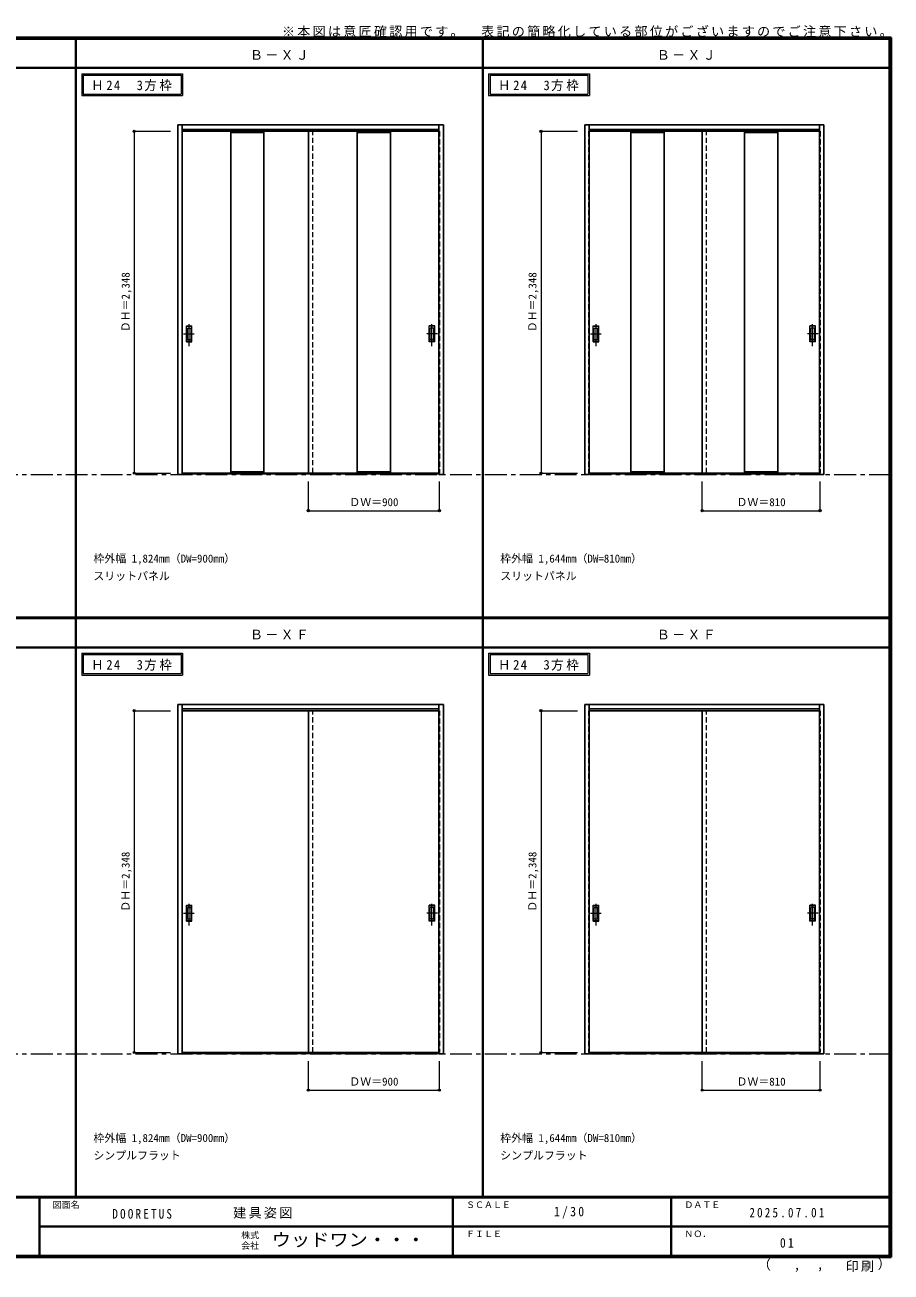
# Model space of a CAD drawing. Units: millimetres, scale not verified. Extents: x -6000 to 5700, y -4307 to 4260.
# Drawn here: x -250 to 5700, y -4307 to 4260 of the extents above; entities that cross this region are included whole.
import ezdxf
from ezdxf.enums import TextEntityAlignment as Align

# ---------------------------------------------------------------- set-up
doc = ezdxf.new("R2010")
doc.units = ezdxf.units.MM
doc.header["$LTSCALE"] = 30
doc.header["$PDMODE"] = 32
doc.header["$PDSIZE"] = 15
doc.linetypes.add('CHAIN1', pattern=[8, 5, -1, 1, -1])
doc.linetypes.add('DASHED1', pattern=[1.8, 1.2, -0.6])
for name, color, linetype, lineweight in [('0-1_通り芯', 7, 'CHAIN1', 18), ('0-2_扉', 4, 'DASHED1', 9), ('0-3_仕上げ', 7, 'Continuous', 18), ('0-4_枠', 3, 'Continuous', 25), ('0-6_引手', 7, 'Continuous', 18), ('0-A_文字', 7, 'Continuous', 18), ('0-B_寸法', 4, 'Continuous', 9), ('F-1_枠', 6, 'Continuous', 40)]:
    doc.layers.add(name, color=color, linetype=linetype, lineweight=lineweight)
doc.layers.add('F-A_文字', color=7, linetype='Continuous')
doc.styles.add('ＭＳ ゴシック', font='')
doc.styles.get('ＭＳ ゴシック').set_extended_font_data('MS Gothic')

msp = doc.modelspace()

# ---------------------------------------------------------------- linework, layer by layer
at = {"layer": '0-1_通り芯'}
for p, q in [((-5490, 1173), (5690, 1173)), ((-5490, -2807.5), (5690, -2807.5))]:
    msp.add_line(p, q, dxfattribs=at)
at = {"layer": '0-2_扉'}
for p, q in [((830, 3529.5), (827, 3529.5)), ((827, 3529.5), (827, 1181.5)), ((1727, 1181.5), (1727, 3529.5)), ((2594, 3529.5), (2597, 3529.5)), ((2597, 3529.5), (2597, 1181.5)), ((3625, 3529.5), (3622, 3529.5)), ((4432, 1181.5), (4432, 3529.5)), ((5209, 3529.5), (5212, 3529.5)), ((827, 1181.5), (830, 1181.5)), ((2597, 1181.5), (2594, 1181.5)), ((830, -451), (827, -451)), ((827, -451), (827, -2799)), ((1727, -2799), (1727, -451)), ((2594, -451), (2597, -451)), ((2597, -451), (2597, -2799)), ((3625, -451), (3622, -451)), ((4432, -2799), (4432, -451)), ((5209, -451), (5212, -451)), ((827, -2799), (830, -2799)), ((2597, -2799), (2594, -2799))]:
    msp.add_line(p, q, dxfattribs=at)
at = {"layer": '0-2_扉', "color": 3, "linetype": 'Continuous', "lineweight": 25}
for p, q in [((2594, 3529.5), (830, 3529.5)), ((1697, 1181.5), (1697, 3529.5)), ((5209, 3529.5), (3625, 3529.5)), ((4402, 1181.5), (4402, 3529.5)), ((830, 1181.5), (2594, 1181.5)), ((3625, 1181.5), (5209, 1181.5)), ((2594, -451), (830, -451)), ((1697, -2799), (1697, -451)), ((5209, -451), (3625, -451)), ((4402, -2799), (4402, -451)), ((830, -2799), (2594, -2799)), ((3625, -2799), (5209, -2799))]:
    msp.add_line(p, q, dxfattribs=at)
at = {"layer": '0-2_扉'}
for points in [[(3622, 3529.5), (3622, 1181.5), (3625, 1181.5)], [(5212, 3529.5), (5212, 1181.5), (5209, 1181.5)], [(3622, -451), (3622, -2799), (3625, -2799)], [(5212, -451), (5212, -2799), (5209, -2799)]]:
    msp.add_lwpolyline(points, dxfattribs=at)
at = {"layer": '0-3_仕上げ', "color": 3, "lineweight": 25}
for p, q in [((1163, 3529.5), (1163, 1181.5)), ((1391, 3529.5), (1391, 1181.5)), ((2033, 3529.5), (2033, 1181.5)), ((2261, 3529.5), (2261, 1181.5)), ((3913, 3529.5), (3913, 1181.5)), ((4141, 3529.5), (4141, 1181.5)), ((4693, 3529.5), (4693, 1181.5)), ((4921, 3529.5), (4921, 1181.5))]:
    msp.add_line(p, q, dxfattribs=at)
at = {"layer": '0-3_仕上げ'}
for p, q in [((1163, 3521.5), (1391, 3521.5)), ((2033, 3521.5), (2261, 3521.5)), ((3913, 3521.5), (4141, 3521.5)), ((4693, 3521.5), (4921, 3521.5)), ((1391, 1189.5), (1163, 1189.5)), ((2261, 1189.5), (2033, 1189.5)), ((4141, 1189.5), (3913, 1189.5)), ((4921, 1189.5), (4693, 1189.5))]:
    msp.add_line(p, q, dxfattribs=at)
at = {"layer": '0-4_枠'}
for p, q in [((800, 3573), (2624, 3573)), ((800, 1173), (800, 3573)), ((830, 1173), (830, 3573)), ((830, 3543), (2594, 3543)), ((2594, 1182.04), (2594, 3573)), ((2624, 1173), (2624, 3573)), ((3595, 3573), (5239, 3573)), ((3595, 1173), (3595, 3573)), ((3625, 1173), (3625, 3573)), ((3625, 3543), (5209, 3543)), ((5209, 1182.04), (5209, 3573)), ((5239, 1173), (5239, 3573)), ((830, 1173), (800, 1173)), ((830, 1176), (2594, 1176)), ((2594, 1181.7), (2594, 1182.04)), ((3625, 1173), (3595, 1173)), ((3625, 1176), (5209, 1176)), ((5209, 1181.7), (5209, 1182.04)), ((800, -407.5), (2624, -407.5)), ((800, -2807.5), (800, -407.5)), ((830, -2807.5), (830, -407.5)), ((2594, -2798.46), (2594, -407.5)), ((2624, -2807.5), (2624, -407.5)), ((3595, -407.5), (5239, -407.5)), ((3595, -2807.5), (3595, -407.5)), ((3625, -2807.5), (3625, -407.5)), ((5209, -2798.46), (5209, -407.5)), ((5239, -2807.5), (5239, -407.5)), ((830, -437.5), (2594, -437.5)), ((3625, -437.5), (5209, -437.5)), ((830, -2807.5), (800, -2807.5)), ((830, -2804.5), (2594, -2804.5)), ((2594, -2798.8), (2594, -2798.46)), ((3625, -2807.5), (3595, -2807.5)), ((3625, -2804.5), (5209, -2804.5)), ((5209, -2798.8), (5209, -2798.46))]:
    msp.add_line(p, q, dxfattribs=at)
for points in [[(2624, 1173), (2594, 1173), (2594, 1181.7)], [(5239, 1173), (5209, 1173), (5209, 1181.7)], [(2624, -2807.5), (2594, -2807.5), (2594, -2798.8)], [(5239, -2807.5), (5209, -2807.5), (5209, -2798.8)]]:
    msp.add_lwpolyline(points, dxfattribs=at)
at = {"layer": '0-6_引手'}
for p, q in [((859, 2194), (897, 2194)), ((859, 2084), (859, 2194)), ((865.5, 2178), (890.5, 2178)), ((865.5, 2100), (865.5, 2178)), ((890.5, 2100), (890.5, 2178)), ((897, 2084), (897, 2194)), ((2565, 2194), (2527, 2194)), ((2527, 2084), (2527, 2194)), ((2558.5, 2178), (2533.5, 2178)), ((2533.5, 2100), (2533.5, 2178)), ((2558.5, 2100), (2558.5, 2178)), ((2565, 2084), (2565, 2194)), ((3654, 2194), (3692, 2194)), ((3654, 2084), (3654, 2194)), ((3660.5, 2178), (3685.5, 2178)), ((3660.5, 2100), (3660.5, 2178)), ((3685.5, 2100), (3685.5, 2178)), ((3692, 2084), (3692, 2194)), ((5180, 2194), (5142, 2194)), ((5142, 2084), (5142, 2194)), ((5173.5, 2178), (5148.5, 2178)), ((5148.5, 2100), (5148.5, 2178)), ((5173.5, 2100), (5173.5, 2178)), ((5180, 2084), (5180, 2194)), ((859, 2084), (897, 2084)), ((865.5, 2100), (890.5, 2100)), ((2565, 2084), (2527, 2084)), ((2558.5, 2100), (2533.5, 2100)), ((3654, 2084), (3692, 2084)), ((3660.5, 2100), (3685.5, 2100)), ((5180, 2084), (5142, 2084)), ((5173.5, 2100), (5148.5, 2100)), ((859, -1786.5), (897, -1786.5)), ((859, -1896.5), (859, -1786.5)), ((897, -1896.5), (897, -1786.5)), ((2565, -1786.5), (2527, -1786.5)), ((2527, -1896.5), (2527, -1786.5)), ((2565, -1896.5), (2565, -1786.5)), ((3654, -1786.5), (3692, -1786.5)), ((3654, -1896.5), (3654, -1786.5)), ((3692, -1896.5), (3692, -1786.5)), ((5180, -1786.5), (5142, -1786.5)), ((5142, -1896.5), (5142, -1786.5)), ((5180, -1896.5), (5180, -1786.5)), ((865.5, -1802.5), (890.5, -1802.5)), ((865.5, -1880.5), (865.5, -1802.5)), ((865.5, -1880.5), (890.5, -1880.5)), ((890.5, -1880.5), (890.5, -1802.5)), ((2558.5, -1802.5), (2533.5, -1802.5)), ((2533.5, -1880.5), (2533.5, -1802.5)), ((2558.5, -1880.5), (2533.5, -1880.5)), ((2558.5, -1880.5), (2558.5, -1802.5)), ((3660.5, -1802.5), (3685.5, -1802.5)), ((3660.5, -1880.5), (3660.5, -1802.5)), ((3660.5, -1880.5), (3685.5, -1880.5)), ((3685.5, -1880.5), (3685.5, -1802.5)), ((5173.5, -1802.5), (5148.5, -1802.5)), ((5148.5, -1880.5), (5148.5, -1802.5)), ((5173.5, -1880.5), (5148.5, -1880.5)), ((5173.5, -1880.5), (5173.5, -1802.5)), ((859, -1896.5), (897, -1896.5)), ((2565, -1896.5), (2527, -1896.5)), ((3654, -1896.5), (3692, -1896.5)), ((5180, -1896.5), (5142, -1896.5))]:
    msp.add_line(p, q, dxfattribs=at)
at = {"layer": '0-6_引手', "linetype": 'CHAIN1'}
for p, q in [((878, 2053.77), (878, 2224.62)), ((2546, 2053.77), (2546, 2224.62)), ((3673, 2053.77), (3673, 2224.62)), ((5161, 2053.77), (5161, 2224.62)), ((839.93, 2139), (912.44, 2139)), ((2584.07, 2139), (2511.56, 2139)), ((3634.93, 2139), (3707.43, 2139)), ((5199.07, 2139), (5126.56, 2139)), ((878, -1926.73), (878, -1755.88)), ((2546, -1926.73), (2546, -1755.88)), ((3673, -1926.73), (3673, -1755.88)), ((5161, -1926.73), (5161, -1755.88)), ((839.93, -1841.5), (912.44, -1841.5)), ((2584.07, -1841.5), (2511.56, -1841.5)), ((3634.93, -1841.5), (3707.43, -1841.5)), ((5199.07, -1841.5), (5126.56, -1841.5))]:
    msp.add_line(p, q, dxfattribs=at)
at = {"layer": '0-6_引手', "linetype": 'DASHED1'}
for p, q in [((894, 2088), (894, 2190)), ((2530, 2088), (2530, 2190)), ((3689, 2088), (3689, 2190)), ((5145, 2088), (5145, 2190)), ((862, 2088), (894, 2088)), ((2562, 2088), (2530, 2088)), ((3657, 2088), (3689, 2088)), ((5177, 2088), (5145, 2088)), ((894, -1892.5), (894, -1790.5)), ((2530, -1892.5), (2530, -1790.5)), ((3689, -1892.5), (3689, -1790.5)), ((5145, -1892.5), (5145, -1790.5)), ((862, -1892.5), (894, -1892.5)), ((2562, -1892.5), (2530, -1892.5)), ((3657, -1892.5), (3689, -1892.5)), ((5177, -1892.5), (5145, -1892.5))]:
    msp.add_line(p, q, dxfattribs=at)
for points in [[(862, 2088), (862, 2190), (894, 2190)], [(2562, 2088), (2562, 2190), (2530, 2190)], [(3657, 2088), (3657, 2190), (3689, 2190)], [(5177, 2088), (5177, 2190), (5145, 2190)], [(862, -1892.5), (862, -1790.5), (894, -1790.5)], [(2562, -1892.5), (2562, -1790.5), (2530, -1790.5)], [(3657, -1892.5), (3657, -1790.5), (3689, -1790.5)], [(5177, -1892.5), (5177, -1790.5), (5145, -1790.5)]]:
    msp.add_lwpolyline(points, dxfattribs=at)
at = {"layer": '0-A_文字'}
for p, q in [((140, 3925), (140, 3775)), ((150, 3915), (150, 3785)), ((150, 3915), (822.62, 3915)), ((822.62, 3915), (822.62, 3785)), ((2935, 3925), (2935, 3775)), ((2945, 3915), (2945, 3785)), ((2945, 3915), (3617.62, 3915)), ((3617.62, 3915), (3617.62, 3785)), ((140, 3775), (832.62, 3775)), ((150, 3785), (822.62, 3785)), ((2935, 3775), (3627.62, 3775)), ((2945, 3785), (3617.62, 3785)), ((140, -55.5), (140, -205.5)), ((150, -65.5), (150, -195.5)), ((150, -65.5), (822.62, -65.5)), ((822.62, -65.5), (822.62, -195.5)), ((2935, -55.5), (2935, -205.5)), ((2945, -65.5), (2945, -195.5)), ((2945, -65.5), (3617.62, -65.5)), ((3617.62, -65.5), (3617.62, -195.5)), ((140, -205.5), (832.62, -205.5)), ((150, -195.5), (822.62, -195.5)), ((2935, -205.5), (3627.62, -205.5)), ((2945, -195.5), (3617.62, -195.5))]:
    msp.add_line(p, q, dxfattribs=at)
for points in [[(140, 3925), (832.62, 3925), (832.62, 3775)], [(2935, 3925), (3627.62, 3925), (3627.62, 3775)], [(140, -55.5), (832.62, -55.5), (832.62, -205.5)], [(2935, -55.5), (3627.62, -55.5), (3627.62, -205.5)]]:
    msp.add_lwpolyline(points, dxfattribs=at)
at = {"layer": '0-B_寸法'}
for p, q in [((500, 3529.5), (750, 3529.5)), ((500, 3529.5), (500, 1181.5)), ((3295, 3529.5), (3545, 3529.5)), ((3295, 3529.5), (3295, 1181.5)), ((500, 1181.5), (750, 1181.5)), ((1697, 923), (1697, 1123)), ((2597, 923), (2597, 1123)), ((3295, 1181.5), (3545, 1181.5)), ((4402, 923), (4402, 1123)), ((5212, 923), (5212, 1123)), ((1697, 923), (2597, 923)), ((4402, 923), (5212, 923)), ((500, -451), (750, -451)), ((500, -451), (500, -2799)), ((3295, -451), (3545, -451)), ((3295, -451), (3295, -2799)), ((500, -2799), (750, -2799)), ((3295, -2799), (3545, -2799)), ((1697, -3057.5), (1697, -2857.5)), ((2597, -3057.5), (2597, -2857.5)), ((4402, -3057.5), (4402, -2857.5)), ((5212, -3057.5), (5212, -2857.5)), ((1697, -3057.5), (2597, -3057.5)), ((4402, -3057.5), (5212, -3057.5))]:
    msp.add_line(p, q, dxfattribs=at)
at = {"layer": '0-B_寸法', "color": 7}
for p in [(500, 3529.5), (3295, 3529.5), (500, 1181.5), (3295, 1181.5), (1697, 923), (2597, 923), (4402, 923), (5212, 923), (500, -451), (3295, -451), (500, -2799), (3295, -2799), (1697, -3057.5), (2597, -3057.5), (4402, -3057.5), (5212, -3057.5)]:
    msp.add_point(p, dxfattribs=at)
at = {"layer": 'F-1_枠'}
for p, q in [((-6000, 4175), (5700, 4175)), ((-6000, 4170), (5700, 4170)), ((-6000, 4165), (5700, 4165)), ((100, -3790), (100, 4175)), ((2895, -3790), (2895, 4175)), ((5690, 4175), (5690, -4205)), ((5695, 4175), (5695, -4205)), ((5700, 4175), (5700, -4205)), ((-6000, 3965), (5700, 3965)), ((-6000, 190.5), (5700, 190.5)), ((-6000, 187.5), (5700, 187.5)), ((-6000, 184.5), (5700, 184.5)), ((-6000, -15.5), (5700, -15.5)), ((5700, -3790), (-6000, -3790)), ((5700, -3795), (-6000, -3795)), ((-150, -3795), (-150, -4195)), ((2690, -3795), (2690, -4195)), ((4190, -3795), (4190, -4195)), ((-150, -3995), (5690, -3995.01)), ((5700, -4195), (-6000, -4195)), ((5700, -4200), (-6000, -4200)), ((5700, -4205), (-6000, -4205))]:
    msp.add_line(p, q, dxfattribs=at)

# ---------------------------------------------------------------- texts
at = {"layer": '0-A_文字', "style": 'ＭＳ ゴシック'}
for s, p in [('枠外幅 1,824mm（DW=900mm）', (220, 550.5)), ('枠外幅 1,644mm（DW=810mm）', (3015, 550.5)), ('スリットパネル', (220, 430.5)), ('スリットパネル', (3015, 430.5)), ('枠外幅 1,824mm（DW=900mm）', (220, -3430)), ('枠外幅 1,644mm（DW=810mm）', (3015, -3430)), ('シンプルフラット', (220, -3550)), ('シンプルフラット', (3015, -3550))]:
    msp.add_text(s, height=54.99, dxfattribs=at).set_placement(p, align=Align.BOTTOM_LEFT)
at = {"layer": '0-A_文字', "char_height": 65.98, "attachment_point": 7, "style": 'ＭＳ ゴシック'}
for s, insert in [('\\T1.17;※本図は意匠確認用です。\u3000表記の簡略化している部位がございますのでご注意下さい。', (1515, 4175)), ('\\T1.17;Ｂ－ＸＪ', (1295, 4020)), ('\\T1.17;Ｂ－ＸＪ', (4090, 4020)), ('\\T1.22;\\W0.95;Ｈ24\u30003方枠', (204.66, 3805)), ('\\T1.22;\\W0.95;Ｈ24\u30003方枠', (2999.66, 3805)), ('\\T1.17;Ｂ－ＸＦ', (1295, 39.5)), ('\\T1.17;Ｂ－ＸＦ', (4090, 39.5)), ('\\T1.22;\\W0.95;Ｈ24\u30003方枠', (204.66, -175.5)), ('\\T1.22;\\W0.95;Ｈ24\u30003方枠', (2999.66, -175.5))]:
    msp.add_mtext(s, dxfattribs=dict(at, insert=insert))
at = {"layer": '0-B_寸法', "color": 7, "style": 'ＭＳ ゴシック'}
for p in [(485, 2149.25), (3280, 2149.25), (485, -1831.25), (3280, -1831.25)]:
    msp.add_text('ＤＨ＝2,348', height=54.99, rotation=90, dxfattribs=at).set_placement(p, align=Align.BOTTOM_LEFT)
for s, p in [('ＤＷ＝900', (1978.25, 938)), ('ＤＷ＝810', (4638.25, 938)), ('ＤＷ＝900', (1978.25, -3042.5)), ('ＤＷ＝810', (4638.25, -3042.5))]:
    msp.add_text(s, height=54.99, dxfattribs=at).set_placement(p, align=Align.BOTTOM_LEFT)
at = {"layer": 'F-A_文字', "style": 'ＭＳ ゴシック'}
for s, height, p in [('図面名', 43.99, (-60, -3880)), ('ＳＣＡＬＥ', 43.99, (2780, -3880)), ('ＤＡＴＥ', 43.99, (4280, -3880)), ('株式', 43.99, (1235, -4089)), ('ＦＩＬＥ', 43.99, (2780, -4080)), ('ＮＯ．', 43.99, (4280, -4080)), ('会社', 43.99, (1235, -4161)), ('（', 65.98, (4784.03, -4308.31)), (',', 65.98, (5031.28, -4308.31)), (',', 65.98, (5190.2, -4305.53)), ('）', 65.98, (5608.4, -4304.13))]:
    msp.add_text(s, height=height, dxfattribs=at).set_placement(p, align=Align.BOTTOM_LEFT)
at = {"layer": 'F-A_文字', "style": 'ＭＳ ゴシック', "width": 1.1}
msp.add_text('ウッドワン・・・', height=87.98, dxfattribs=at).set_placement((1445, -4155), align=Align.BOTTOM_LEFT)
at = {"layer": 'F-A_文字', "char_height": 65.98, "attachment_point": 7, "style": 'ＭＳ ゴシック'}
for s, insert in [('\\T1.38;\\W0.9;1/30', (3383.75, -3940)), ('\\T1.39;\\W0.85;DOORETUS', (350, -3940.79)), ('\\T1.17;建具姿図', (1180.42, -3940)), ('\\T1.39;\\W0.85;2025.07.01', (4726.25, -3932.5)), ('\\T1.36;\\W0.9;01', (4936.25, -4140)), ('\\T1.17;印刷', (5388.15, -4306.92))]:
    msp.add_mtext(s, dxfattribs=dict(at, insert=insert))

doc.saveas('drawing.dxf')
